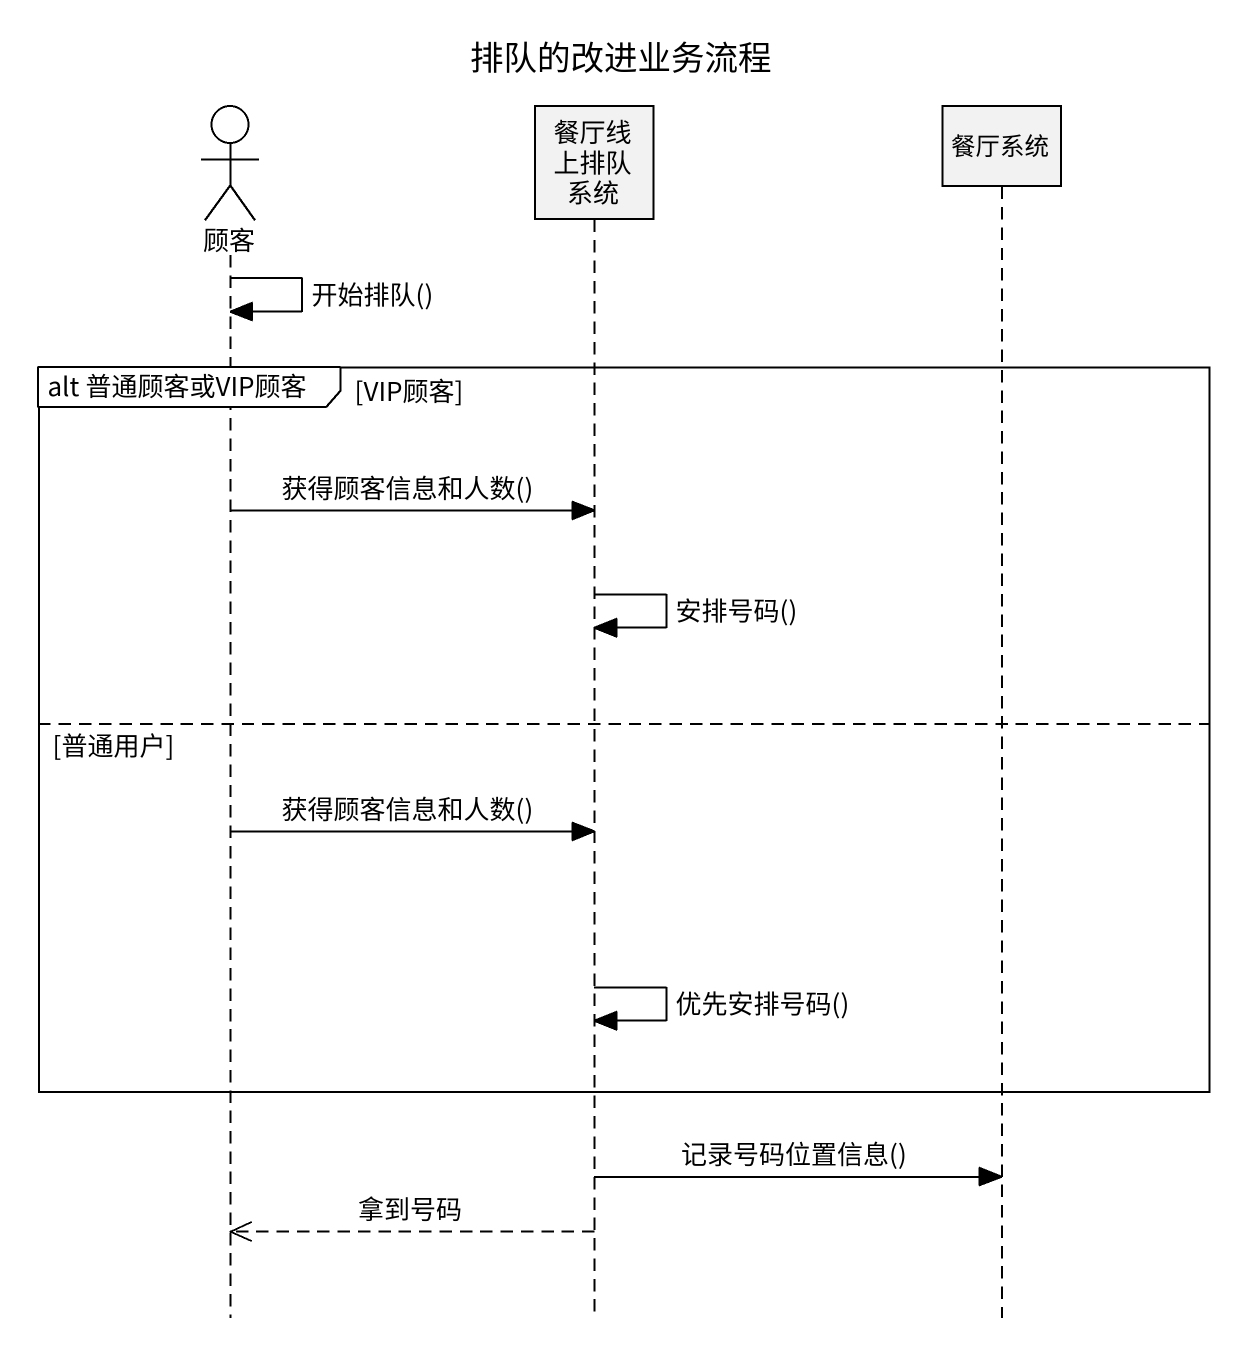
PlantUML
@startuml
title 排队的改进业务流程
hide footbox
actor 顾客
participant 餐厅线上排队系统
participant 餐厅系统

顾客 -> 顾客 : 开始排队()
group alt 普通顾客或VIP顾客 [VIP顾客]
  顾客 -> 餐厅线上排队系统 : 获得顾客信息和人数()
  餐厅线上排队系统 -> 餐厅线上排队系统 : 安排号码()
else 普通用户
  顾客 -> 餐厅线上排队系统 : 获得顾客信息和人数()
  餐厅线上排队系统 -> 餐厅线上排队系统 : 优先安排号码()
end
餐厅线上排队系统 -> 餐厅系统 : 记录号码位置信息()
餐厅线上排队系统 -->> 顾客 : 拿到号码
@enduml
